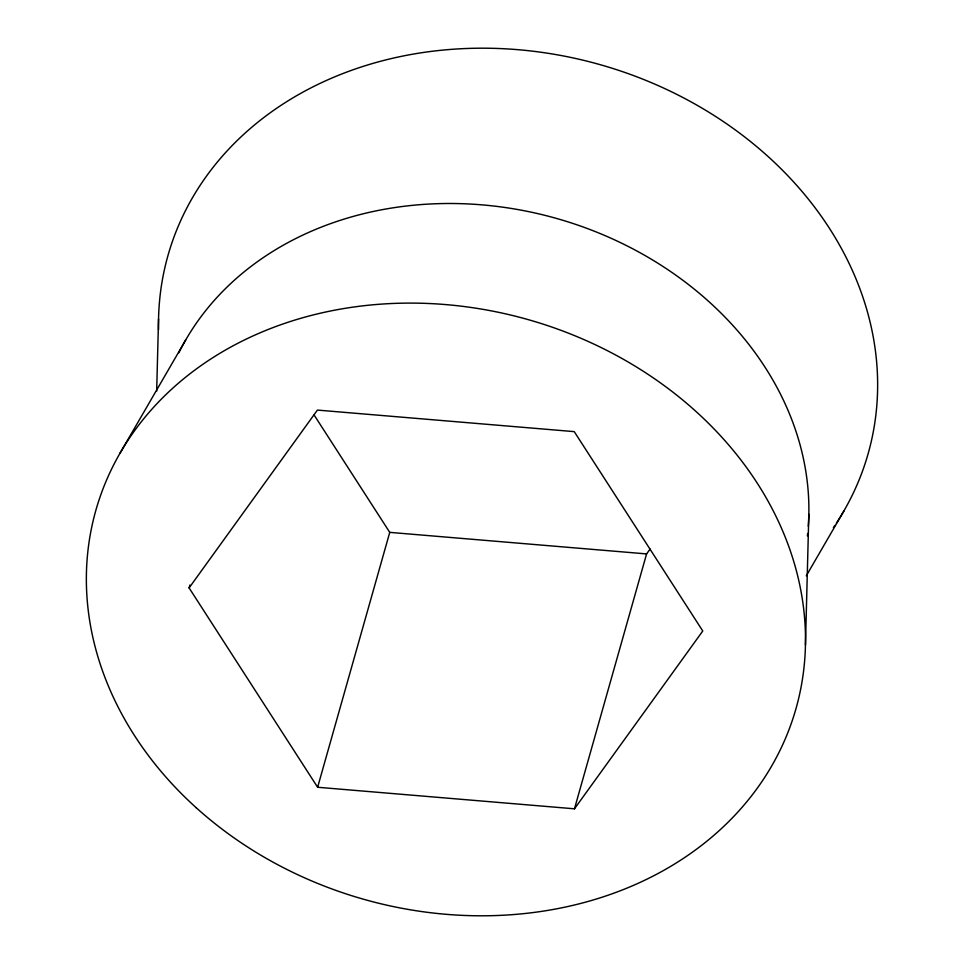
<?xml version="1.0" encoding="UTF-8"?>
<svg xmlns="http://www.w3.org/2000/svg" width="964" height="964" viewBox="0 0 964 964"><rect width="100%" height="100%" fill="white"/><g stroke="black" fill="none" stroke-linecap="round" stroke-linejoin="round"><path stroke-width="1.45" d="M156.674 391.167L158.542 319.072M805.458 644.928L808.832 514.258M189.101 587.907L317.409 410.086L574.243 431.631L702.768 630.998L574.472 808.808L317.626 787.263L189.101 587.907L189.92 585.015M317.626 787.263L389.757 532.369L314.107 415.014M574.472 808.808L646.591 553.914L650.11 549.034M119.97 453.273L185.678 340.015M806.266 575.821L844.03 510.727M389.757 532.369L646.591 553.914M158.554 329.712A363.838 301.274 15.8 0 1 601.066 64.925A363.838 301.274 15.8 0 1 836.366 523.187M834.896 525.416A363.838 301.274 15.8 0 1 833.402 527.633M178.858 352.752A330.76 273.884 15.8 0 1 553.975 217.731A330.76 273.884 15.8 0 1 808.29 526.284M807.651 533.466A330.76 273.884 15.8 0 1 807.398 535.864M196.282 807.796A363.838 301.274 15.8 0 0 794.866 712.468A363.838 301.274 15.8 0 0 346.642 308.082A363.838 301.274 15.8 0 0 196.282 807.796"/></g></svg>
